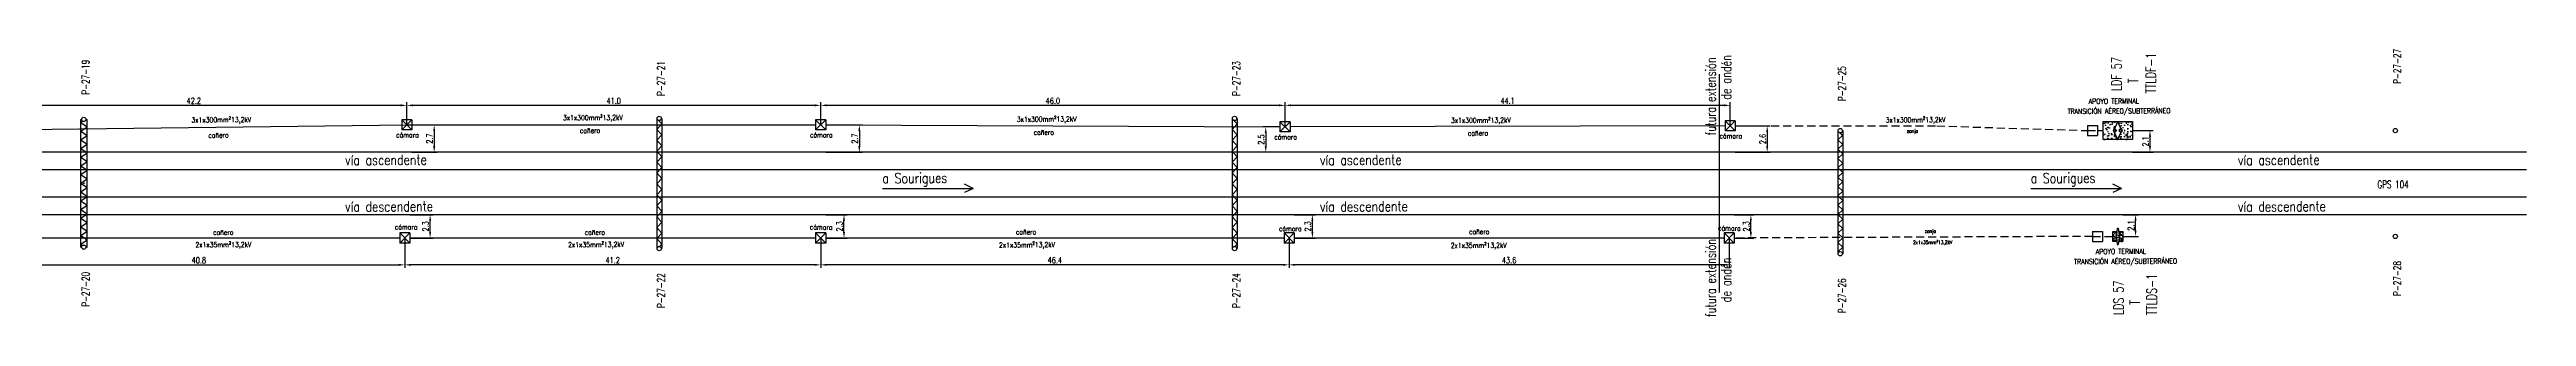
# Model space of a CAD drawing. Header units: millimetres. Extents: x 1735 to 2284, y 1373 to 1412.
# Drawn here: x 2038.6 to 2284, y 1375.1 to 1401.4 of the extents above; entities that cross this region are included whole.
import ezdxf

# ---------------------------------------------------------------- set-up
doc = ezdxf.new("R2010")
doc.units = ezdxf.units.MM
doc.linetypes.add('HIDDEN2', pattern=[4.7625, 3.175, -1.5875])
doc.layers.add('LINEA02', color=8, linetype='Continuous')
doc.layers.add('Textos catenaria', color=7, linetype='Continuous')
doc.styles.add('SIMPLEX', font='simplex.shx', dxfattribs={"width": 0.75})
doc.dimstyles.new('COTA-100', dxfattribs={"dimscale": 3, "dimtxt": 0.2, "dimasz": 0.2, "dimexe": 0.1, "dimexo": 0, "dimgap": 0.05, "dimtad": 1, "dimdec": 1, "dimzin": 0, "dimdsep": 46, "dimtxsty": 'SIMPLEX', "dimcen": 0.1, "dimclrd": 256, "dimclre": 256, "dimclrt": 256, "dimazin": 0, "dimtm": 1e-09, "dimtfac": 0.714286, "dimtdec": 1, "dimtmove": 2, "dimatfit": 2, "dimfxl": 0, "dimtolj": 1, "dimtzin": 0, "dimarcsym": 0})
pattern_1 = [(50, (-2624.04677, -773.78864), (0.45546167, -0.039847714), [0.047625, -0.523875]), (355, (-2624.04677, -773.78864), (-0.088107065, 0.47764161), [0.0381, -0.4191]), (100.451, (-2624.0088, -773.79196), (0.367356254, 0.43779172), [0.040475, -0.445225]), (46.1842, (-2624.04677, -773.66164), (0.6776976, -0.10510582), [0.0714375, -0.7858125]), (96.6356, (-2623.9903, -773.6704), (0.59351059, 0.61856389), [0.0607125, -0.6678375]), (351.184, (-2624.0468, -773.66164), (0.59351151, 0.6185628), [0.05715, -0.62865]), (21, (-2623.98327, -773.6934), (0.3790372, -0.255663796), [0.047625, -0.523875]), (326, (-2623.98327, -773.6934), (0.15450507, 0.460469915), [0.0381, -0.4191]), (71.4514, (-2623.9517, -773.7147), (0.53354123, 0.204807144), [0.040475, -0.445225]), (37.5, (-2624.04677, -773.78864), (0.007721508, 0.211387597), [0, -0.41402, 0, -0.42545, 0, -0.4206875]), (7.5, (-2624.04677, -773.78864), (0.167049156, 0.250451437), [0, -0.24257, 0, -0.404495, 0, -0.1603375]), (327.5, (-2624.18837, -773.78864), (0.338976488, -0.01432186), [0, -0.15875, 0, -0.4953, 0, -0.657225]), (317.5, (-2624.25187, -773.78864), (0.370322953, 0.063566228), [0, -0.206375, 0, -0.32893, 0, -0.466725])]

# ---------------------------------------------------------------- blocks, each defined once
blk = doc.blocks.new('estructura tipo A con base')
h = blk.add_hatch()
h.set_pattern_fill('AR-CONC', color=8, scale=0.005, style=0)
h.set_pattern_definition([(50, (-2627.5983, -783.80706), (0.91092334, -0.07969543), [0.09525, -1.04775]), (355, (-2627.5983, -783.8071), (-0.17621413, 0.9552832), [0.0762, -0.8382]), (100.451, (-2627.5224, -783.8137), (0.7347125, 0.87558344), [0.08095, -0.89045]), (46.1842, (-2627.5983, -783.5531), (1.3553952, -0.21021164), [0.142875, -1.571625]), (96.6356, (-2627.4854, -783.5706), (1.1870212, 1.2371278), [0.121425, -1.335675]), (351.184, (-2627.5983, -783.553), (1.187023, 1.2371256), [0.1143, -1.2573]), (21, (-2627.4713, -783.61656), (0.7580744, -0.5113276), [0.09525, -1.04775]), (326, (-2627.4713, -783.6166), (0.30901014, 0.92093983), [0.0762, -0.8382]), (71.4514, (-2627.4081, -783.6592), (1.06708245, 0.4096143), [0.08095, -0.89045]), (37.5, (-2627.5983, -783.80706), (0.015443016, 0.422775194), [0, -0.82804, 0, -0.8509, 0, -0.841375]), (7.5, (-2627.5983, -783.80706), (0.33409831, 0.500902874), [0, -0.48514, 0, -0.80899, 0, -0.320675]), (327.5, (-2627.88152, -783.80706), (0.677952976, -0.02864372), [0, -0.3175, 0, -0.9906, 0, -1.31445]), (317.5, (-2628.0085, -783.80706), (0.74064591, 0.12713246), [0, -0.41275, 0, -0.65786, 0, -0.93345])])
h.paths.add_polyline_path([(-1.45, -0.9), (1.45, -0.9), (1.45, 0.9), (-1.45, 0.9)])
h.paths.add_polyline_path([(-0.28, 0.18), (-0.28, 0.25), (-0.05, 0.8), (0.05, 0.8), (0.28, 0.28), (0.28, 0.18, -1), (0.28, -0.18), (0.28, -0.28), (0.05, -0.8), (-0.05, -0.8), (-0.28, -0.28), (-0.28, -0.18, -1)], flags=16)
h.paths.add_polyline_path([(-0.15, 0, -1), (-0.41, 0, -1)], flags=0)
h.paths.add_polyline_path([(0, 0, -1), (0, 0, -1)], flags=0)
h.paths.add_polyline_path([(0.41, 0, -1), (0.15, 0, -1)], flags=0)
blk.add_lwpolyline([(1.45, -0.9), (-1.45, -0.9), (-1.45, 0.9), (1.45, 0.9)], close=True)
at = {"color": 6}
blk.add_lwpolyline([(-0.28, -0.28), (-0.05, -0.8), (0.05, -0.8), (0.28, -0.28), (0.28, -0.18, 1), (0.28, 0.18), (0.28, 0.28), (0.05, 0.8), (-0.05, 0.8), (-0.28, 0.25), (-0.28, 0.18, 1), (-0.28, -0.18)], format="xyb", close=True, dxfattribs=at)
for centre, radius in [((-0.28, 0), 0.13), ((0, 0), 0.0021), ((0.28, 0), 0.13)]:
    blk.add_circle(centre, radius, dxfattribs=at)
blk = doc.blocks.new('estructura terminal o retención para LDS')
h = blk.add_hatch()
h.set_pattern_fill('AR-CONC', color=8, scale=0.0025, style=0)
h.set_pattern_definition(pattern_1)
h.paths.add_polyline_path([(-0.5, -0.5), (-0.09, -0.5), (-0.14, -0.11, -0.352658), (-0.14, 0.11), (-0.09, 0.5), (-0.5, 0.5)])
h = blk.add_hatch()
h.set_pattern_fill('AR-CONC', color=8, scale=0.0025, style=0)
h.set_pattern_definition(pattern_1)
h.paths.add_polyline_path([(0.14, -0.11), (0.09, -0.5), (0.5, -0.5), (0.5, 0.5), (0.09, 0.5), (0.14, 0.11, -0.352658)])
at = {"color": 6}
for p, q in [((-0.05, 0.8), (-0.14, 0.11)), ((-0.05, 0.8), (0.05, 0.8)), ((0.05, 0.8), (0.14, 0.11)), ((-0.14, -0.11), (-0.05, -0.8)), ((-0.05, -0.8), (0.05, -0.8)), ((0.14, -0.11), (0.05, -0.8))]:
    blk.add_line(p, q, dxfattribs=at)
for points in [[(-0.09, -0.5), (-0.5, -0.5), (-0.5, 0.5), (-0.09, 0.5)], [(0.09, 0.5), (0.5, 0.5), (0.5, -0.5), (0.09, -0.5)]]:
    blk.add_lwpolyline(points)
blk.add_circle((0, 0), 0.13, dxfattribs=at)
for start, end in [(141.1488, 218.8512), (321.1488, 38.8512)]:
    blk.add_arc((0, 0), 0.18, start, end, dxfattribs=at)
blk = doc.blocks.new('cámara LDF-LDS')
at = {"color": 6}
for p, q in [((-0.5, 0.5), (0.5, 0.5)), ((-0.5, 0.5), (-0.5, -0.5)), ((-0.5, 0.5), (0.5, -0.5)), ((0.5, 0.5), (-0.5, -0.5)), ((0.5, 0.5), (0.5, -0.5)), ((-0.5, -0.5), (0.5, -0.5))]:
    blk.add_line(p, q, dxfattribs=at)
blk = doc.blocks.new('*D22')
at = {"lineweight": -2, "transparency": 16777216}
for p, q in [((2074.52, 1393.97), (2077.03, 1393.97)), ((2076.73, 1393.37), (2076.73, 1391.87)), ((2074.52, 1391.27), (2077.03, 1391.27))]:
    blk.add_line(p, q, dxfattribs=at)
at = {"transparency": 16777216}
for points in [[(2076.63, 1393.37), (2076.83, 1393.37), (2076.73, 1393.97)], [(2076.63, 1391.87), (2076.83, 1391.87), (2076.73, 1391.27)]]:
    blk.add_solid(points, dxfattribs=at)
at = {"layer": 'Defpoints', "color": 0, "transparency": 16777216}
for p in [(2074.52, 1393.97), (2074.52, 1391.27), (2076.73, 1391.27)]:
    blk.add_point(p, dxfattribs=at)
at = {"transparency": 16777216, "insert": (2076.28, 1392.62), "char_height": 0.6, "attachment_point": 5, "rotation": 90, "style": 'SIMPLEX'}
blk.add_mtext('\\A1;2.7', dxfattribs=at)
blk = doc.blocks.new('*D23')
at = {"lineweight": -2, "transparency": 16777216}
for p, q in [((2115.52, 1393.97), (2119.15, 1393.97)), ((2118.85, 1393.37), (2118.85, 1391.87)), ((2115.52, 1391.27), (2119.15, 1391.27))]:
    blk.add_line(p, q, dxfattribs=at)
at = {"transparency": 16777216}
for points in [[(2118.75, 1393.37), (2118.95, 1393.37), (2118.85, 1393.97)], [(2118.75, 1391.87), (2118.95, 1391.87), (2118.85, 1391.27)]]:
    blk.add_solid(points, dxfattribs=at)
at = {"layer": 'Defpoints', "color": 0, "transparency": 16777216}
for p in [(2115.52, 1393.97), (2115.52, 1391.27), (2118.85, 1391.27)]:
    blk.add_point(p, dxfattribs=at)
at = {"transparency": 16777216, "insert": (2118.4, 1392.62), "char_height": 0.6, "attachment_point": 5, "rotation": 90, "style": 'SIMPLEX'}
blk.add_mtext('\\A1;2.7', dxfattribs=at)
blk = doc.blocks.new('*D24')
at = {"lineweight": -2, "transparency": 16777216}
for p, q in [((2160.52, 1393.77), (2158.81, 1393.77)), ((2159.11, 1393.17), (2159.11, 1391.87)), ((2160.52, 1391.27), (2158.81, 1391.27))]:
    blk.add_line(p, q, dxfattribs=at)
at = {"transparency": 16777216}
for points in [[(2159.01, 1393.17), (2159.21, 1393.17), (2159.11, 1393.77)], [(2159.01, 1391.87), (2159.21, 1391.87), (2159.11, 1391.27)]]:
    blk.add_solid(points, dxfattribs=at)
at = {"layer": 'Defpoints', "color": 0, "transparency": 16777216}
for p in [(2160.52, 1393.77), (2159.11, 1391.27), (2160.52, 1391.27)]:
    blk.add_point(p, dxfattribs=at)
at = {"transparency": 16777216, "insert": (2158.66, 1392.52), "char_height": 0.6, "attachment_point": 5, "rotation": 90, "style": 'SIMPLEX'}
blk.add_mtext('\\A1;2.5', dxfattribs=at)
blk = doc.blocks.new('*D25')
at = {"lineweight": -2, "transparency": 16777216}
for p, q in [((2205.62, 1393.87), (2209.09, 1393.87)), ((2208.79, 1393.27), (2208.79, 1391.87)), ((2205.62, 1391.27), (2209.09, 1391.27))]:
    blk.add_line(p, q, dxfattribs=at)
at = {"transparency": 16777216}
for points in [[(2208.69, 1393.27), (2208.89, 1393.27), (2208.79, 1393.87)], [(2208.69, 1391.87), (2208.89, 1391.87), (2208.79, 1391.27)]]:
    blk.add_solid(points, dxfattribs=at)
at = {"layer": 'Defpoints', "color": 0, "transparency": 16777216}
for p in [(2205.62, 1393.87), (2205.62, 1391.27), (2208.79, 1391.27)]:
    blk.add_point(p, dxfattribs=at)
at = {"transparency": 16777216, "insert": (2208.34, 1392.57), "char_height": 0.6, "attachment_point": 5, "rotation": 90, "style": 'SIMPLEX'}
blk.add_mtext('\\A1;2.6', dxfattribs=at)
blk = doc.blocks.new('*D26')
at = {"lineweight": -2, "transparency": 16777216}
for p, q in [((2244.97, 1393.41), (2247.01, 1393.41)), ((2246.71, 1392.81), (2246.71, 1391.87)), ((2244.97, 1391.27), (2247.01, 1391.27))]:
    blk.add_line(p, q, dxfattribs=at)
at = {"transparency": 16777216}
for points in [[(2246.61, 1392.81), (2246.81, 1392.81), (2246.71, 1393.41)], [(2246.61, 1391.87), (2246.81, 1391.87), (2246.71, 1391.27)]]:
    blk.add_solid(points, dxfattribs=at)
at = {"layer": 'Defpoints', "color": 0, "transparency": 16777216}
for p in [(2244.97, 1393.41), (2244.97, 1391.27), (2246.71, 1391.27)]:
    blk.add_point(p, dxfattribs=at)
at = {"transparency": 16777216, "insert": (2246.26, 1392.34), "char_height": 0.6, "attachment_point": 5, "rotation": 90, "style": 'SIMPLEX'}
blk.add_mtext('\\A1;2.1', dxfattribs=at)
blk = doc.blocks.new('*D27')
at = {"lineweight": -2, "transparency": 16777216}
for p, q in [((2161.02, 1393.77), (2161.02, 1396.2)), ((2204.52, 1395.9), (2161.62, 1395.9)), ((2205.12, 1393.87), (2205.12, 1396.2))]:
    blk.add_line(p, q, dxfattribs=at)
at = {"transparency": 16777216}
for points in [[(2161.62, 1396), (2161.62, 1395.8), (2161.02, 1395.9)], [(2204.52, 1396), (2204.52, 1395.8), (2205.12, 1395.9)]]:
    blk.add_solid(points, dxfattribs=at)
at = {"layer": 'Defpoints', "color": 0, "transparency": 16777216}
for p in [(2161.02, 1395.9), (2161.02, 1393.77), (2205.12, 1393.87)]:
    blk.add_point(p, dxfattribs=at)
at = {"transparency": 16777216, "insert": (2183.07, 1396.35), "char_height": 0.6, "attachment_point": 5, "style": 'SIMPLEX'}
blk.add_mtext('\\A1;44.1', dxfattribs=at)
blk = doc.blocks.new('*D28')
at = {"lineweight": -2, "transparency": 16777216}
for p, q in [((2115.02, 1393.97), (2115.02, 1396.2)), ((2160.42, 1395.9), (2115.62, 1395.9)), ((2161.02, 1393.77), (2161.02, 1396.2))]:
    blk.add_line(p, q, dxfattribs=at)
at = {"transparency": 16777216}
for points in [[(2115.62, 1396), (2115.62, 1395.8), (2115.02, 1395.9)], [(2160.42, 1396), (2160.42, 1395.8), (2161.02, 1395.9)]]:
    blk.add_solid(points, dxfattribs=at)
at = {"layer": 'Defpoints', "color": 0, "transparency": 16777216}
for p in [(2115.02, 1395.9), (2115.02, 1393.97), (2161.02, 1393.77)]:
    blk.add_point(p, dxfattribs=at)
at = {"transparency": 16777216, "insert": (2138.02, 1396.35), "char_height": 0.6, "attachment_point": 5, "style": 'SIMPLEX'}
blk.add_mtext('\\A1;46.0', dxfattribs=at)
blk = doc.blocks.new('*D29')
at = {"lineweight": -2, "transparency": 16777216}
for p, q in [((2074.02, 1393.97), (2074.02, 1396.2)), ((2114.42, 1395.9), (2074.62, 1395.9)), ((2115.02, 1393.97), (2115.02, 1396.2))]:
    blk.add_line(p, q, dxfattribs=at)
at = {"transparency": 16777216}
for points in [[(2074.62, 1396), (2074.62, 1395.8), (2074.02, 1395.9)], [(2114.42, 1396), (2114.42, 1395.8), (2115.02, 1395.9)]]:
    blk.add_solid(points, dxfattribs=at)
at = {"layer": 'Defpoints', "color": 0, "transparency": 16777216}
for p in [(2074.02, 1395.9), (2074.02, 1393.97), (2115.02, 1393.97)]:
    blk.add_point(p, dxfattribs=at)
at = {"transparency": 16777216, "insert": (2094.52, 1396.35), "char_height": 0.6, "attachment_point": 5, "style": 'SIMPLEX'}
blk.add_mtext('\\A1;41.0', dxfattribs=at)
blk = doc.blocks.new('*D30')
at = {"lineweight": -2, "transparency": 16777216}
for p, q in [((2031.82, 1393.47), (2031.82, 1396.2)), ((2073.42, 1395.9), (2032.42, 1395.9)), ((2074.02, 1393.97), (2074.02, 1396.2))]:
    blk.add_line(p, q, dxfattribs=at)
at = {"transparency": 16777216}
for points in [[(2032.42, 1396), (2032.42, 1395.8), (2031.82, 1395.9)], [(2073.42, 1396), (2073.42, 1395.8), (2074.02, 1395.9)]]:
    blk.add_solid(points, dxfattribs=at)
at = {"layer": 'Defpoints', "color": 0, "transparency": 16777216}
for p in [(2031.82, 1395.9), (2074.02, 1393.97), (2031.82, 1393.47)]:
    blk.add_point(p, dxfattribs=at)
at = {"transparency": 16777216, "insert": (2052.92, 1396.35), "char_height": 0.6, "attachment_point": 5, "style": 'SIMPLEX'}
blk.add_mtext('\\A1;42.2', dxfattribs=at)
blk = doc.blocks.new('*D45')
at = {"lineweight": -2, "transparency": 16777216}
for p, q in [((2074.32, 1385.09), (2076.63, 1385.09)), ((2076.33, 1383.39), (2076.33, 1384.49)), ((2074.32, 1382.79), (2076.63, 1382.79))]:
    blk.add_line(p, q, dxfattribs=at)
at = {"transparency": 16777216}
for points in [[(2076.23, 1384.49), (2076.43, 1384.49), (2076.33, 1385.09)], [(2076.23, 1383.39), (2076.43, 1383.39), (2076.33, 1382.79)]]:
    blk.add_solid(points, dxfattribs=at)
at = {"layer": 'Defpoints', "color": 0, "transparency": 16777216}
for p in [(2074.32, 1385.09), (2076.33, 1385.09), (2074.32, 1382.79)]:
    blk.add_point(p, dxfattribs=at)
at = {"transparency": 16777216, "insert": (2075.88, 1383.94), "char_height": 0.6, "attachment_point": 5, "rotation": 90, "style": 'SIMPLEX'}
blk.add_mtext('\\A1;2.3', dxfattribs=at)
blk = doc.blocks.new('*D46')
at = {"lineweight": -2, "transparency": 16777216}
for p, q in [((2115.52, 1385.09), (2117.63, 1385.09)), ((2117.33, 1383.39), (2117.33, 1384.49)), ((2115.52, 1382.79), (2117.63, 1382.79))]:
    blk.add_line(p, q, dxfattribs=at)
at = {"transparency": 16777216}
for points in [[(2117.23, 1384.49), (2117.43, 1384.49), (2117.33, 1385.09)], [(2117.23, 1383.39), (2117.43, 1383.39), (2117.33, 1382.79)]]:
    blk.add_solid(points, dxfattribs=at)
at = {"layer": 'Defpoints', "color": 0, "transparency": 16777216}
for p in [(2115.52, 1385.09), (2117.33, 1385.09), (2115.52, 1382.79)]:
    blk.add_point(p, dxfattribs=at)
at = {"transparency": 16777216, "insert": (2116.88, 1383.94), "char_height": 0.6, "attachment_point": 5, "rotation": 90, "style": 'SIMPLEX'}
blk.add_mtext('\\A1;2.3', dxfattribs=at)
blk = doc.blocks.new('*D47')
at = {"lineweight": -2, "transparency": 16777216}
for p, q in [((2161.92, 1385.09), (2164.03, 1385.09)), ((2163.73, 1383.39), (2163.73, 1384.49)), ((2161.92, 1382.79), (2164.03, 1382.79))]:
    blk.add_line(p, q, dxfattribs=at)
at = {"transparency": 16777216}
for points in [[(2163.63, 1384.49), (2163.83, 1384.49), (2163.73, 1385.09)], [(2163.63, 1383.39), (2163.83, 1383.39), (2163.73, 1382.79)]]:
    blk.add_solid(points, dxfattribs=at)
at = {"layer": 'Defpoints', "color": 0, "transparency": 16777216}
for p in [(2161.92, 1385.09), (2163.73, 1385.09), (2161.92, 1382.79)]:
    blk.add_point(p, dxfattribs=at)
at = {"transparency": 16777216, "insert": (2163.28, 1383.94), "char_height": 0.6, "attachment_point": 5, "rotation": 90, "style": 'SIMPLEX'}
blk.add_mtext('\\A1;2.3', dxfattribs=at)
blk = doc.blocks.new('*D48')
at = {"lineweight": -2, "transparency": 16777216}
for p, q in [((2205.52, 1385.09), (2207.47, 1385.09)), ((2207.17, 1383.39), (2207.17, 1384.49)), ((2205.52, 1382.79), (2207.47, 1382.79))]:
    blk.add_line(p, q, dxfattribs=at)
at = {"transparency": 16777216}
for points in [[(2207.07, 1384.49), (2207.27, 1384.49), (2207.17, 1385.09)], [(2207.07, 1383.39), (2207.27, 1383.39), (2207.17, 1382.79)]]:
    blk.add_solid(points, dxfattribs=at)
at = {"layer": 'Defpoints', "color": 0, "transparency": 16777216}
for p in [(2205.52, 1385.09), (2207.17, 1385.09), (2205.52, 1382.79)]:
    blk.add_point(p, dxfattribs=at)
at = {"transparency": 16777216, "insert": (2206.72, 1383.94), "char_height": 0.6, "attachment_point": 5, "rotation": 90, "style": 'SIMPLEX'}
blk.add_mtext('\\A1;2.3', dxfattribs=at)
blk = doc.blocks.new('*D49')
at = {"lineweight": -2, "transparency": 16777216}
for p, q in [((2244.02, 1385.09), (2245.58, 1385.09)), ((2245.28, 1383.55), (2245.28, 1384.49)), ((2244.02, 1382.95), (2245.58, 1382.95))]:
    blk.add_line(p, q, dxfattribs=at)
at = {"transparency": 16777216}
for points in [[(2245.18, 1384.49), (2245.38, 1384.49), (2245.28, 1385.09)], [(2245.18, 1383.55), (2245.38, 1383.55), (2245.28, 1382.95)]]:
    blk.add_solid(points, dxfattribs=at)
at = {"layer": 'Defpoints', "color": 0, "transparency": 16777216}
for p in [(2244.02, 1385.09), (2245.28, 1385.09), (2244.02, 1382.95)]:
    blk.add_point(p, dxfattribs=at)
at = {"transparency": 16777216, "insert": (2244.83, 1384.02), "char_height": 0.6, "attachment_point": 5, "rotation": 90, "style": 'SIMPLEX'}
blk.add_mtext('\\A1;2.1', dxfattribs=at)
blk = doc.blocks.new('*D50')
at = {"lineweight": -2, "transparency": 16777216}
for p, q in [((2161.42, 1382.79), (2161.42, 1379.84)), ((2205.02, 1382.79), (2205.02, 1379.84)), ((2204.42, 1380.14), (2162.02, 1380.14))]:
    blk.add_line(p, q, dxfattribs=at)
at = {"transparency": 16777216}
for points in [[(2162.02, 1380.24), (2162.02, 1380.04), (2161.42, 1380.14)], [(2204.42, 1380.24), (2204.42, 1380.04), (2205.02, 1380.14)]]:
    blk.add_solid(points, dxfattribs=at)
at = {"layer": 'Defpoints', "color": 0, "transparency": 16777216}
for p in [(2161.42, 1382.79), (2205.02, 1382.79), (2161.42, 1380.14)]:
    blk.add_point(p, dxfattribs=at)
at = {"transparency": 16777216, "insert": (2183.22, 1380.59), "char_height": 0.6, "attachment_point": 5, "style": 'SIMPLEX'}
blk.add_mtext('\\A1;43.6', dxfattribs=at)
blk = doc.blocks.new('*D51')
at = {"lineweight": -2, "transparency": 16777216}
for p, q in [((2115.02, 1382.79), (2115.02, 1379.84)), ((2161.42, 1382.79), (2161.42, 1379.84)), ((2160.82, 1380.14), (2115.62, 1380.14))]:
    blk.add_line(p, q, dxfattribs=at)
at = {"transparency": 16777216}
for points in [[(2115.62, 1380.24), (2115.62, 1380.04), (2115.02, 1380.14)], [(2160.82, 1380.24), (2160.82, 1380.04), (2161.42, 1380.14)]]:
    blk.add_solid(points, dxfattribs=at)
at = {"layer": 'Defpoints', "color": 0, "transparency": 16777216}
for p in [(2115.02, 1382.79), (2161.42, 1382.79), (2115.02, 1380.14)]:
    blk.add_point(p, dxfattribs=at)
at = {"transparency": 16777216, "insert": (2138.22, 1380.59), "char_height": 0.6, "attachment_point": 5, "style": 'SIMPLEX'}
blk.add_mtext('\\A1;46.4', dxfattribs=at)
blk = doc.blocks.new('*D52')
at = {"lineweight": -2, "transparency": 16777216}
for p, q in [((2073.82, 1382.79), (2073.82, 1379.84)), ((2115.02, 1382.79), (2115.02, 1379.84)), ((2114.42, 1380.14), (2074.42, 1380.14))]:
    blk.add_line(p, q, dxfattribs=at)
at = {"transparency": 16777216}
for points in [[(2074.42, 1380.24), (2074.42, 1380.04), (2073.82, 1380.14)], [(2114.42, 1380.24), (2114.42, 1380.04), (2115.02, 1380.14)]]:
    blk.add_solid(points, dxfattribs=at)
at = {"layer": 'Defpoints', "color": 0, "transparency": 16777216}
for p in [(2073.82, 1382.79), (2115.02, 1382.79), (2073.82, 1380.14)]:
    blk.add_point(p, dxfattribs=at)
at = {"transparency": 16777216, "insert": (2094.42, 1380.59), "char_height": 0.6, "attachment_point": 5, "style": 'SIMPLEX'}
blk.add_mtext('\\A1;41.2', dxfattribs=at)
blk = doc.blocks.new('*D53')
at = {"lineweight": -2, "transparency": 16777216}
for p, q in [((2033.02, 1382.79), (2033.02, 1379.84)), ((2073.82, 1382.79), (2073.82, 1379.84)), ((2033.62, 1380.14), (2073.22, 1380.14))]:
    blk.add_line(p, q, dxfattribs=at)
at = {"transparency": 16777216}
for points in [[(2033.62, 1380.24), (2033.62, 1380.04), (2033.02, 1380.14)], [(2073.22, 1380.24), (2073.22, 1380.04), (2073.82, 1380.14)]]:
    blk.add_solid(points, dxfattribs=at)
at = {"layer": 'Defpoints', "color": 0, "transparency": 16777216}
for p in [(2033.02, 1382.79), (2073.82, 1382.79), (2073.82, 1380.14)]:
    blk.add_point(p, dxfattribs=at)
at = {"transparency": 16777216, "insert": (2053.42, 1380.59), "char_height": 0.6, "attachment_point": 5, "style": 'SIMPLEX'}
blk.add_mtext('\\A1;40.8', dxfattribs=at)

msp = doc.modelspace()

# ---------------------------------------------------------------- linework, layer by layer
at = {"color": 1}
msp.add_line((2204.02, 1398.99), (2204.02, 1377.41), dxfattribs=at)
at = {"color": 4}
for p, q in [((2041.71, 1381.89), (2041.71, 1394.51)), ((2041.71, 1394.51), (2041.81, 1394.51)), ((2041.71, 1394.21), (2041.89, 1394.34)), ((2041.71, 1394.21), (2042.34, 1393.79)), ((2041.71, 1393.36), (2042.34, 1393.79)), ((2042.23, 1394.51), (2042.34, 1394.51)), ((2042.34, 1381.89), (2042.34, 1394.51)), ((2098.78, 1394.61), (2098.78, 1381.75)), ((2098.78, 1394.61), (2098.81, 1394.61)), ((2098.78, 1394.61), (2098.82, 1394.57)), ((2098.78, 1393.53), (2099.27, 1394.07)), ((2098.96, 1394.41), (2099.27, 1394.07)), ((2099.23, 1394.61), (2099.27, 1394.61)), ((2099.27, 1394.61), (2099.27, 1381.75)), ((2155.78, 1394.61), (2155.78, 1381.75)), ((2155.78, 1394.61), (2155.81, 1394.61)), ((2155.78, 1394.61), (2155.82, 1394.57)), ((2155.78, 1393.53), (2156.27, 1394.07)), ((2155.96, 1394.41), (2156.27, 1394.07)), ((2156.23, 1394.61), (2156.27, 1394.61)), ((2156.27, 1394.61), (2156.27, 1381.75)), ((2041.71, 1393.36), (2042.34, 1392.93)), ((2041.71, 1392.5), (2042.34, 1392.93)), ((2041.71, 1392.5), (2042.34, 1392.07)), ((2041.71, 1391.64), (2042.34, 1392.07)), ((2041.71, 1391.64), (2042.34, 1391.21)), ((2098.78, 1393.53), (2099.27, 1392.99)), ((2098.78, 1392.45), (2099.27, 1392.99)), ((2098.78, 1392.45), (2099.27, 1391.91)), ((2098.78, 1391.37), (2099.27, 1391.91)), ((2098.78, 1391.37), (2099.27, 1390.83)), ((2155.78, 1393.53), (2156.27, 1392.99)), ((2155.78, 1392.45), (2156.27, 1392.99)), ((2155.78, 1392.45), (2156.27, 1391.91)), ((2155.78, 1391.37), (2156.27, 1391.91)), ((2155.78, 1391.37), (2156.27, 1390.83)), ((2215.78, 1393.41), (2215.78, 1381.24)), ((2215.78, 1393.41), (2215.81, 1393.38)), ((2215.78, 1393.41), (2215.81, 1393.41)), ((2215.78, 1392.49), (2216.27, 1392.95)), ((2215.78, 1392.49), (2216.27, 1392.03)), ((2215.78, 1391.57), (2216.27, 1392.03)), ((2215.78, 1391.57), (2216.27, 1391.11)), ((2216, 1393.2), (2216.27, 1392.95)), ((2216.23, 1393.41), (2216.27, 1393.41)), ((2216.27, 1393.41), (2216.27, 1381.24)), ((2041.71, 1390.78), (2042.34, 1391.21)), ((2041.71, 1390.78), (2042.34, 1390.35)), ((2041.71, 1389.92), (2042.34, 1390.35)), ((2041.71, 1389.92), (2042.34, 1389.49)), ((2041.71, 1389.06), (2042.34, 1389.49)), ((2041.71, 1389.06), (2042.34, 1388.63)), ((2098.78, 1390.3), (2099.27, 1390.83)), ((2098.78, 1390.3), (2099.27, 1389.76)), ((2098.78, 1389.22), (2099.27, 1389.76)), ((2098.78, 1389.22), (2099.27, 1388.68)), ((2155.78, 1390.3), (2156.27, 1390.83)), ((2155.78, 1390.3), (2156.27, 1389.76)), ((2155.78, 1389.22), (2156.27, 1389.76)), ((2155.78, 1389.22), (2156.27, 1388.68)), ((2215.78, 1390.65), (2216.27, 1391.11)), ((2215.78, 1390.65), (2216.27, 1390.19)), ((2215.78, 1389.72), (2216.27, 1390.19)), ((2215.78, 1389.72), (2216.27, 1389.26)), ((2215.78, 1388.8), (2216.27, 1389.26)), ((2041.71, 1388.2), (2042.34, 1388.63)), ((2041.71, 1388.2), (2042.34, 1387.77)), ((2041.71, 1387.34), (2042.34, 1387.77)), ((2041.71, 1387.34), (2042.34, 1386.91)), ((2041.71, 1386.48), (2042.34, 1386.91)), ((2041.71, 1386.48), (2042.34, 1386.05)), ((2098.78, 1388.14), (2099.27, 1388.68)), ((2098.78, 1388.14), (2099.27, 1387.6)), ((2098.78, 1387.06), (2099.27, 1387.6)), ((2098.78, 1387.06), (2099.27, 1386.52)), ((2098.78, 1385.98), (2099.27, 1386.52)), ((2155.78, 1388.14), (2156.27, 1388.68)), ((2155.78, 1388.14), (2156.27, 1387.6)), ((2155.78, 1387.06), (2156.27, 1387.6)), ((2155.78, 1387.06), (2156.27, 1386.52)), ((2155.78, 1385.98), (2156.27, 1386.52)), ((2215.78, 1388.8), (2216.27, 1388.34)), ((2215.78, 1387.88), (2216.27, 1388.34)), ((2215.78, 1387.88), (2216.27, 1387.42)), ((2215.78, 1386.96), (2216.27, 1387.42)), ((2215.78, 1386.96), (2216.27, 1386.5)), ((2215.78, 1386.04), (2216.27, 1386.5)), ((2041.71, 1385.62), (2042.34, 1386.05)), ((2041.71, 1385.62), (2042.34, 1385.19)), ((2041.71, 1384.76), (2042.34, 1385.19)), ((2041.71, 1384.76), (2042.34, 1384.34)), ((2041.71, 1383.91), (2042.34, 1384.34)), ((2098.78, 1385.98), (2099.27, 1385.44)), ((2098.78, 1384.9), (2099.27, 1385.44)), ((2098.78, 1384.9), (2099.27, 1384.36)), ((2098.78, 1383.82), (2099.27, 1384.36)), ((2155.78, 1385.98), (2156.27, 1385.44)), ((2155.78, 1384.9), (2156.27, 1385.44)), ((2155.78, 1384.9), (2156.27, 1384.36)), ((2155.78, 1383.82), (2156.27, 1384.36)), ((2215.78, 1386.04), (2216.27, 1385.58)), ((2215.78, 1385.12), (2216.27, 1385.58)), ((2215.78, 1385.12), (2216.27, 1384.66)), ((2215.78, 1384.19), (2216.27, 1384.66)), ((2215.78, 1384.19), (2216.27, 1383.73)), ((2041.71, 1383.91), (2042.34, 1383.48)), ((2041.71, 1383.05), (2042.34, 1383.48)), ((2041.71, 1383.05), (2042.34, 1382.62)), ((2041.71, 1382.19), (2042.34, 1382.62)), ((2041.71, 1382.19), (2041.9, 1382.06)), ((2041.71, 1381.89), (2041.81, 1381.89)), ((2042.23, 1381.89), (2042.34, 1381.89)), ((2098.78, 1383.82), (2099.27, 1383.28)), ((2098.78, 1382.74), (2099.27, 1383.28)), ((2098.78, 1382.74), (2099.27, 1382.2)), ((2098.78, 1381.75), (2098.81, 1381.75)), ((2099.05, 1381.96), (2099.27, 1382.2)), ((2099.23, 1381.75), (2099.27, 1381.75)), ((2155.78, 1383.82), (2156.27, 1383.28)), ((2155.78, 1382.74), (2156.27, 1383.28)), ((2155.78, 1382.74), (2156.27, 1382.2)), ((2155.78, 1381.75), (2155.81, 1381.75)), ((2156.05, 1381.96), (2156.27, 1382.2)), ((2156.23, 1381.75), (2156.27, 1381.75)), ((2215.78, 1383.27), (2216.27, 1383.73)), ((2215.78, 1383.27), (2216.27, 1382.81)), ((2215.78, 1382.35), (2216.27, 1382.81)), ((2215.78, 1382.35), (2216.27, 1381.89)), ((2215.78, 1381.43), (2216.27, 1381.89)), ((2215.78, 1381.43), (2215.85, 1381.36)), ((2215.78, 1381.24), (2215.81, 1381.24)), ((2216.23, 1381.24), (2216.27, 1381.24))]:
    msp.add_line(p, q, dxfattribs=at)
at = {"color": 5, "linetype": 'HIDDEN2', "ltscale": 0.25}
for p, q in [((2205.62, 1393.87), (2225.6, 1393.87)), ((2225.6, 1393.87), (2240.52, 1393.41)), ((2240.52, 1393.41), (2241.52, 1393.41)), ((2241.52, 1393.41), (2242.07, 1393.41)), ((2241.02, 1382.95), (2205.52, 1382.79)), ((2241.02, 1382.95), (2243.02, 1382.95))]:
    msp.add_line(p, q, dxfattribs=at)
at = {"color": 8}
for p, q in [((2240.52, 1393.91), (2240.52, 1392.91)), ((2240.52, 1393.91), (2241.52, 1393.91)), ((2241.52, 1393.91), (2241.52, 1392.91)), ((2240.52, 1392.91), (2241.52, 1392.91)), ((2241.02, 1383.45), (2241.02, 1382.45)), ((2241.02, 1383.45), (2242.02, 1383.45)), ((2241.02, 1382.45), (2242.02, 1382.45)), ((2242.02, 1383.45), (2242.02, 1382.45))]:
    msp.add_line(p, q, dxfattribs=at)
at = {"color": 8, "linetype": 'Continuous'}
for p, q in [((2284.01, 1391.27), (1735.09, 1391.27)), ((2284.01, 1389.53), (1735.09, 1389.53)), ((2284.01, 1386.83), (1735.09, 1386.83)), ((2284.01, 1385.09), (1735.09, 1385.09))]:
    msp.add_line(p, q, dxfattribs=at)
for p, q in [((2121.14, 1387.69), (2130.12, 1387.69)), ((2130.12, 1387.69), (2129.27, 1388.1)), ((2130.12, 1387.69), (2129.27, 1387.28)), ((2234.89, 1387.69), (2243.88, 1387.69)), ((2243.88, 1387.69), (2243.02, 1388.1)), ((2243.88, 1387.69), (2243.02, 1387.28))]:
    msp.add_line(p, q)
at = {"color": 4}
for centre in [(2042.02, 1394.51), (2099.02, 1394.61), (2156.02, 1394.61), (2216.02, 1393.41), (2271.02, 1393.41), (2042.02, 1381.89), (2099.02, 1381.75), (2156.02, 1381.75), (2271.02, 1382.95), (2216.02, 1381.24)]:
    msp.add_circle(centre, 0.21, dxfattribs=at)
msp.add_circle((2042.02, 1388.2), 0.0299)
at = {"layer": 'LINEA02', "color": 11}
for p, q in [((2032.32, 1393.47), (2074.02, 1393.97)), ((2074.02, 1393.97), (2114.52, 1393.97)), ((2115.52, 1393.97), (2160.52, 1393.77)), ((2204.62, 1393.87), (2161.52, 1393.77)), ((2073.32, 1382.79), (2033.52, 1382.79)), ((2114.52, 1382.79), (2074.32, 1382.79)), ((2160.92, 1382.79), (2115.52, 1382.79)), ((2204.52, 1382.79), (2161.92, 1382.79))]:
    msp.add_line(p, q, dxfattribs=at)

# ---------------------------------------------------------------- block references
at = {"xscale": -1}
for p in [(2074.02, 1393.97), (2115.02, 1393.97), (2161.02, 1393.77), (2205.12, 1393.87), (2073.82, 1382.79), (2115.02, 1382.79), (2161.42, 1382.79), (2205.02, 1382.79)]:
    msp.add_blockref('cámara LDF-LDS', p, dxfattribs=at)
for name, p in [('estructura tipo A con base', (2243.52, 1393.41)), ('estructura terminal o retención para LDS', (2243.52, 1382.95))]:
    msp.add_blockref(name, p)

# ---------------------------------------------------------------- texts
at = {"layer": 'Textos catenaria', "style": 'SIMPLEX'}
for s, height, rotation, width, p in [('P-27-27', 0.75, 90, 0.7, (2271.57, 1398.03)), ('P-27-19', 0.75, 90, 0.7, (2042.57, 1396.96)), ('P-27-21', 0.75, 90, 0.7, (2099.57, 1396.83)), ('P-27-23', 0.75, 90, 0.7, (2156.57, 1396.83)), ('P-27-25', 0.75, 90, 0.7, (2216.57, 1396.32)), ('LDF 57', 1, 90, 0.7, (2243.89, 1397.31)), ('TTLDF-1', 1, 90, 0.7, (2247.29, 1397.09)), ('APOYO TERMINAL', 0.5, 0.3193, 0.8, (2240.64, 1396.05)), ('T', 1, 90, 0.7, (2245.55, 1398.08)), ('3x1x300mm²13,2kV', 0.5, 0.3193, 0.8, (2052.68, 1394.21)), ('3x1x300mm²13,2kV', 0.5, 0.3193, 0.8, (2089.49, 1394.42)), ('3x1x300mm²13,2kV', 0.5, 0.3193, 0.8, (2134.45, 1394.27)), ('3x1x300mm²13,2kV', 0.5, 0.3193, 0.8, (2177.46, 1394.16)), ('3x1x300mm²13,2kV', 0.5, 0.3193, 0.8, (2220.52, 1394.2)), ('TRANSICIÓN AÉREO/SUBTERRÁNEO', 0.5, 0.3193, 0.8, (2238.54, 1395.06)), ('cañero', 0.5, 0.3193, 0.8, (2054.35, 1392.7)), ('cámara', 0.5, 359.6807, 0.8, (2072.96, 1392.73)), ('cañero', 0.5, 0.3193, 0.8, (2091.16, 1393.16)), ('cámara', 0.5, 359.6807, 0.8, (2113.96, 1392.73)), ('cañero', 0.5, 0.3193, 0.8, (2136.12, 1392.98)), ('cámara', 0.5, 359.6807, 0.8, (2159.96, 1392.53)), ('cañero', 0.5, 0.3193, 0.8, (2179.13, 1392.9)), ('cámara', 0.5, 359.6807, 0.8, (2204.06, 1392.63)), ('zanja', 0.35, 0.3193, 0.8, (2222.62, 1393.19)), ('vía ascendente', 1, 0.3193, 0.8, (2067.91, 1389.99)), ('a Sourigues', 1, 0.3193, 0.8, (2121.14, 1388.2)), ('vía ascendente', 1, 0.3193, 0.8, (2164.48, 1389.99)), ('a Sourigues', 1, 0.3193, 0.8, (2234.89, 1388.2)), ('vía ascendente', 1, 0.3193, 0.8, (2255.42, 1389.99)), ('vía descendente', 1, 0.3193, 0.8, (2067.91, 1385.39)), ('vía descendente', 1, 0.3193, 0.8, (2164.48, 1385.39)), ('vía descendente', 1, 0.3193, 0.8, (2255.42, 1385.39)), ('cámara', 0.5, 359.6807, 0.8, (2072.83, 1383.63)), ('cámara', 0.5, 359.6807, 0.8, (2113.94, 1383.62)), ('cámara', 0.5, 359.6807, 0.8, (2160.42, 1383.47)), ('cámara', 0.5, 359.6807, 0.8, (2203.92, 1383.52)), ('2x1x35mm²13,2kV', 0.5, 0.3193, 0.8, (2053.08, 1381.87)), ('cañero', 0.5, 0.3193, 0.8, (2054.83, 1383.09)), ('2x1x35mm²13,2kV', 0.5, 0.3193, 0.8, (2090, 1381.88)), ('cañero', 0.5, 0.3193, 0.8, (2091.64, 1383.09)), ('2x1x35mm²13,2kV', 0.5, 0.3193, 0.8, (2132.69, 1381.85)), ('cañero', 0.5, 0.3193, 0.8, (2134.36, 1383.14)), ('2x1x35mm²13,2kV', 0.5, 0.3193, 0.8, (2177.44, 1381.8)), ('cañero', 0.5, 0.3193, 0.8, (2179.25, 1383.16)), ('2x1x35mm²13,2kV', 0.35, 0.3193, 0.8, (2223.24, 1382.18)), ('zanja', 0.35, 0.3193, 0.8, (2224.4, 1383.29)), ('APOYO TERMINAL', 0.5, 0.3193, 0.8, (2241.34, 1381.2)), ('P-27-20', 0.75, 90, 0.7, (2042.57, 1376)), ('P-27-22', 0.75, 90, 0.7, (2099.57, 1375.87)), ('P-27-24', 0.75, 90, 0.7, (2156.57, 1375.87)), ('TRANSICIÓN AÉREO/SUBTERRÁNEO', 0.5, 0.3193, 0.8, (2239.19, 1380.21)), ('P-27-28', 0.75, 90, 0.7, (2271.57, 1377.07)), ('P-27-26', 0.75, 90, 0.7, (2216.57, 1375.36)), ('LDS 57', 1, 90, 0.7, (2244.1, 1375.17)), ('T', 1, 90, 0.7, (2245.72, 1376.19)), ('TTLDS-1', 1, 90, 0.7, (2247.38, 1375.17))]:
    msp.add_text(s, height=height, rotation=rotation, dxfattribs=dict(at, width=width)).set_placement(p)
at = {"layer": 'Textos catenaria', "color": 1, "style": 'SIMPLEX', "width": 0.7}
for s, p in [('futura extensión', (2203.69, 1392.93)), ('de andén', (2205.22, 1396.46)), ('futura extensión', (2203.69, 1374.99)), ('de andén', (2205.22, 1376.44))]:
    msp.add_text(s, height=1, rotation=90, dxfattribs=at).set_placement(p)
at = {"layer": 'Textos catenaria', "style": 'SIMPLEX', "width": 0.7}
msp.add_text('GPS 104', height=0.75, dxfattribs=at).set_placement((2269.24, 1387.71))

# ---------------------------------------------------------------- dimensions: what is measured, and where the dimension line sits
for base, p1, p2, picture, middle in [((2031.82, 1395.9), (2074.02, 1393.97), (2031.82, 1393.47), '*D30', (2052.92, 1396.35)), ((2074.02, 1395.9), (2115.02, 1393.97), (2074.02, 1393.97), '*D29', (2094.52, 1396.35)), ((2115.02, 1395.9), (2161.02, 1393.77), (2115.02, 1393.97), '*D28', (2138.02, 1396.35)), ((2161.02, 1395.9), (2205.12, 1393.87), (2161.02, 1393.77), '*D27', (2183.07, 1396.35)), ((2073.82, 1380.14), (2033.02, 1382.79), (2073.82, 1382.79), '*D53', (2053.42, 1380.59)), ((2073.82, 1380.14), (2115.02, 1382.79), (2073.82, 1382.79), '*D52', (2094.42, 1380.59)), ((2115.02, 1380.14), (2161.42, 1382.79), (2115.02, 1382.79), '*D51', (2138.22, 1380.59)), ((2161.42, 1380.14), (2205.02, 1382.79), (2161.42, 1382.79), '*D50', (2183.22, 1380.59))]:
    dim = msp.add_linear_dim(base=base, p1=p1, p2=p2, dimstyle='COTA-100')
    dim.commit()
    dim.dimension.update_dxf_attribs({"geometry": picture, "text_midpoint": middle})
for base, p1, p2, picture, middle in [((2076.73, 1391.27), (2074.52, 1393.97), (2074.52, 1391.27), '*D22', (2076.28, 1392.62)), ((2118.85, 1391.27), (2115.52, 1393.97), (2115.52, 1391.27), '*D23', (2118.4, 1392.62)), ((2159.11, 1391.27), (2160.52, 1393.77), (2160.52, 1391.27), '*D24', (2158.66, 1392.52)), ((2208.79, 1391.27), (2205.62, 1393.87), (2205.62, 1391.27), '*D25', (2208.34, 1392.57)), ((2246.71, 1391.27), (2244.97, 1393.41), (2244.97, 1391.27), '*D26', (2246.26, 1392.34)), ((2076.33, 1385.09), (2074.32, 1382.79), (2074.32, 1385.09), '*D45', (2075.88, 1383.94)), ((2117.33, 1385.09), (2115.52, 1382.79), (2115.52, 1385.09), '*D46', (2116.88, 1383.94)), ((2163.73, 1385.09), (2161.92, 1382.79), (2161.92, 1385.09), '*D47', (2163.28, 1383.94)), ((2207.17, 1385.09), (2205.52, 1382.79), (2205.52, 1385.09), '*D48', (2206.72, 1383.94)), ((2245.28, 1385.09), (2244.02, 1382.95), (2244.02, 1385.09), '*D49', (2244.83, 1384.02))]:
    dim = msp.add_linear_dim(base=base, p1=p1, p2=p2, angle=90, dimstyle='COTA-100')
    dim.commit()
    dim.dimension.update_dxf_attribs({"geometry": picture, "text_midpoint": middle})

doc.saveas('drawing.dxf')
